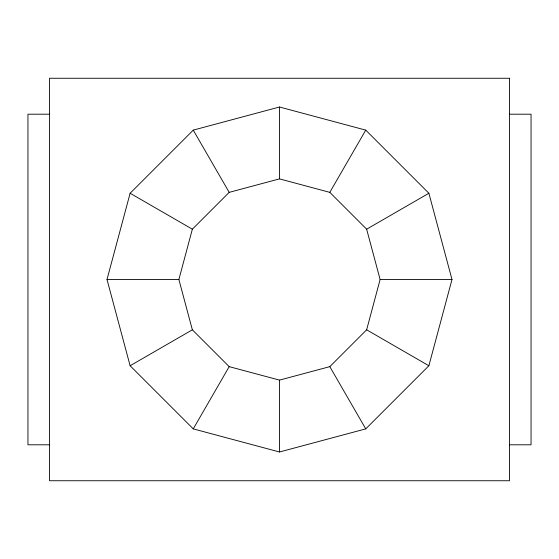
<?xml version="1.0" encoding="UTF-8"?>
<svg xmlns="http://www.w3.org/2000/svg" width="559" height="559" viewBox="0 0 559 559"><rect width="100%" height="100%" fill="white"/><g stroke="black" fill="none" stroke-linecap="round" stroke-linejoin="round"><path stroke-width="0.84" d="M107.007 279.5L130.121 193.253L193.253 130.121L279.5 107.007L365.747 130.121L428.879 193.253L451.993 279.5L428.879 365.747L365.747 428.879L279.5 451.993L193.253 428.879L130.121 365.747L107.007 279.5L178.88 279.5L192.359 229.19L229.19 192.359L279.5 178.88L329.81 192.359L366.641 229.19L380.12 279.5L366.641 329.81L329.81 366.641L279.5 380.12L229.19 366.641L192.359 329.81L178.88 279.5M193.253 428.879L229.19 366.641M329.81 192.359L365.747 130.121M130.121 365.747L192.359 329.81M366.641 229.19L428.879 193.253M49.513 114.197L27.95 114.197L27.95 444.803L49.513 444.803M509.487 114.197L531.05 114.197L531.05 444.803L509.487 444.803M380.12 279.5L451.993 279.5M130.121 193.253L192.359 229.19M366.641 329.81L428.879 365.747M193.253 130.121L229.19 192.359M329.81 366.641L365.747 428.879M279.5 107.007L279.5 178.88M279.5 380.12L279.5 451.993M509.487 78.26L49.513 78.26L49.513 480.74L509.487 480.74L509.487 78.26"/></g></svg>
